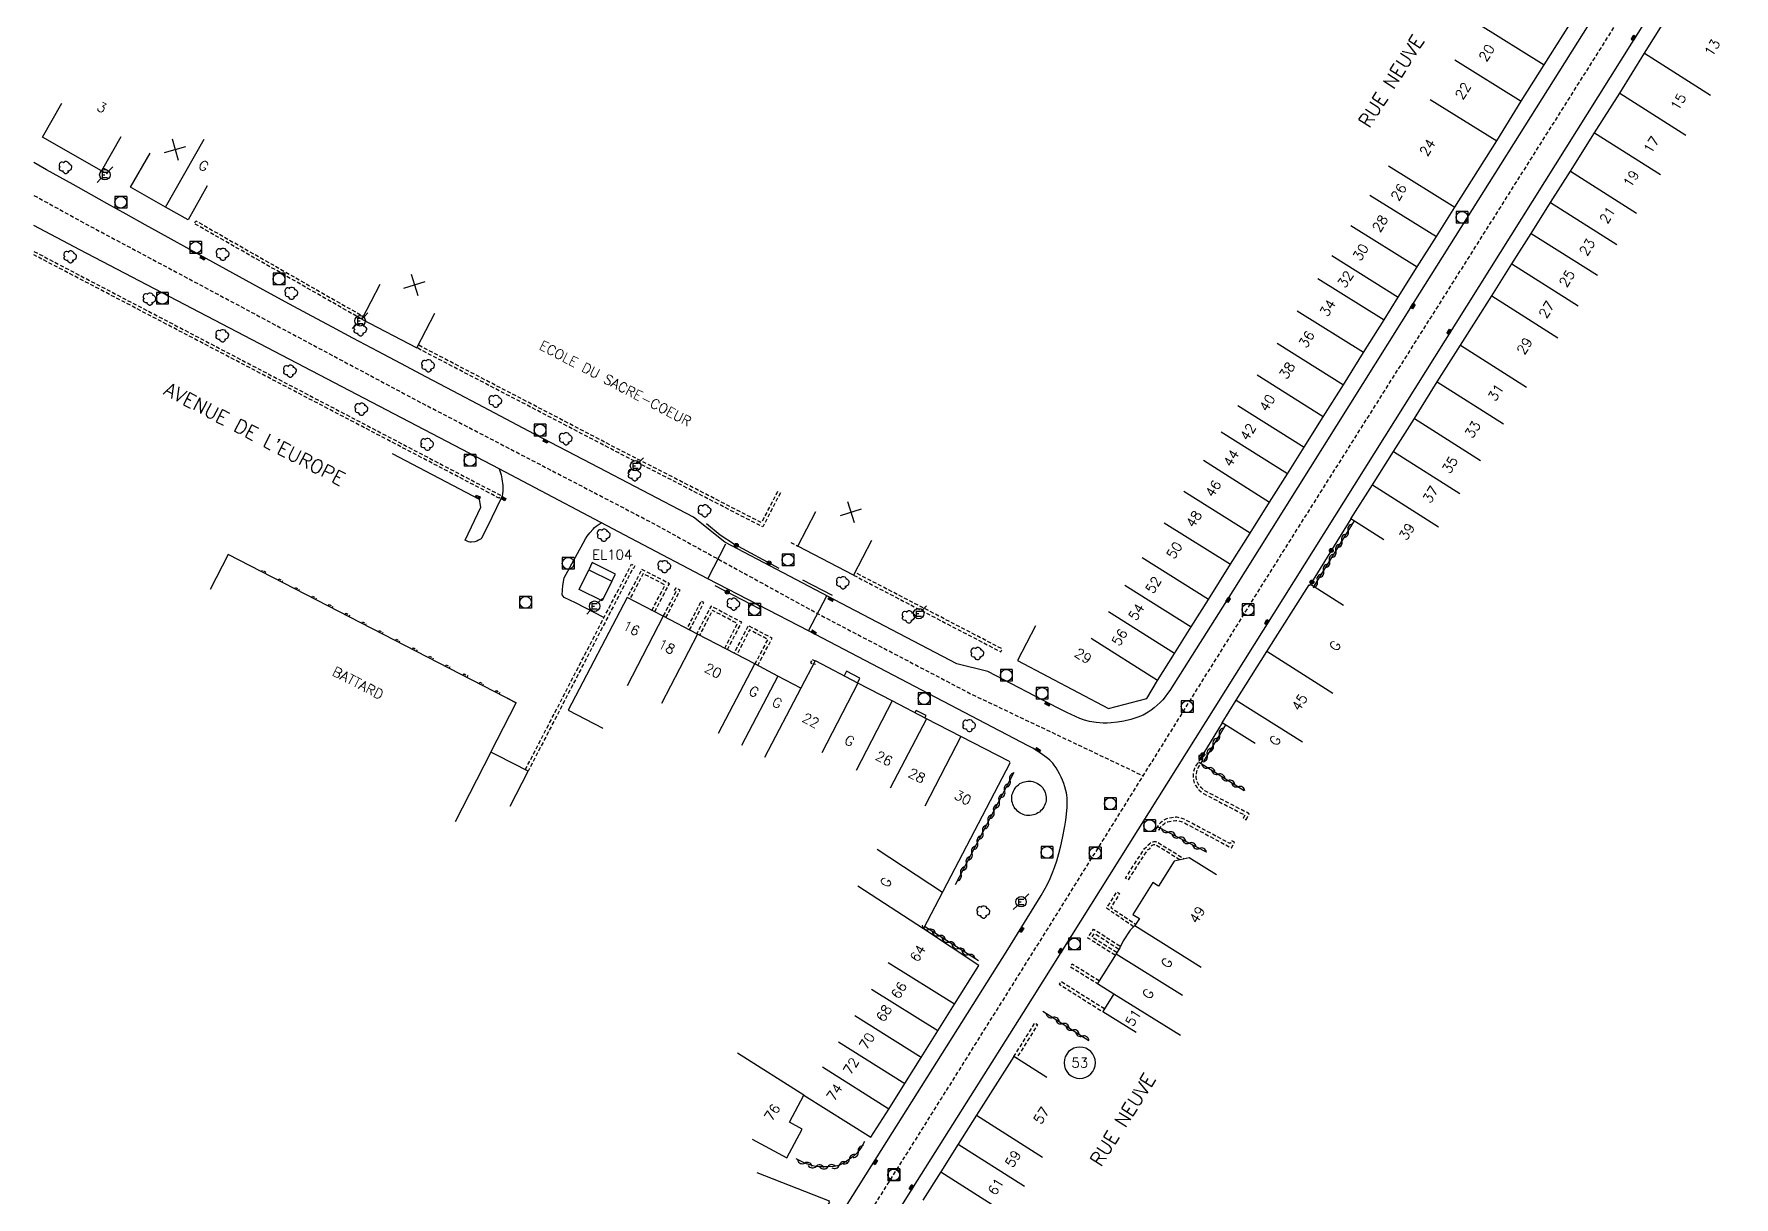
# Model space of a CAD drawing. Header units: millimetres. Extents: x 84999 to 86000, y 139000 to 140000.
# Drawn here: x 85000 to 85217.2, y 139754.1 to 139902.6 of the extents above; entities that cross this region are included whole.
import ezdxf
from ezdxf.enums import TextEntityAlignment as Align

# ---------------------------------------------------------------- set-up
doc = ezdxf.new("R2010")
doc.units = ezdxf.units.MM
doc.linetypes.add('DASHED', pattern=[0.75, 0.5, -0.25])
doc.layers.get('0').update_dxf_attribs({"linetype": 'CONTINUOUS'})
for name, color, linetype in [('W0001', 6, 'DASHED'), ('W0008', 7, 'CONTINUOUS'), ('W0100', 7, 'CONTINUOUS'), ('W0112', 1, 'DASHED'), ('W0300', 7, 'CONTINUOUS'), ('W0310', 3, 'CONTINUOUS'), ('W0322', 7, 'CONTINUOUS'), ('W0330', 7, 'CONTINUOUS'), ('W0400', 7, 'CONTINUOUS'), ('W0420', 7, 'CONTINUOUS'), ('W0471', 7, 'CONTINUOUS'), ('W0984', 7, 'CONTINUOUS'), ('W0989', 7, 'CONTINUOUS'), ('W0991', 7, 'CONTINUOUS'), ('W1102', 7, 'CONTINUOUS')]:
    doc.layers.add(name, color=color, linetype=linetype)
doc.styles.get("Standard").update_dxf_attribs({"font": 'romans.shx', "width": 0.85})

# ---------------------------------------------------------------- blocks, each defined once
blk = doc.blocks.new('T420')
for p, q in [((0.75, 0.75), (-0.75, 0.75)), ((-0.75, 0.75), (-0.75, -0.75)), ((0.75, 0.75), (0.75, -0.75)), ((0.75, -0.75), (-0.75, -0.75))]:
    blk.add_line(p, q)
blk.add_ellipse((0, 0), major_axis=(-0.53, 0.53), ratio=1, start_param=3.926991, end_param=10.210176)
blk = doc.blocks.new('T400')
for p, q in [((-0.15, 0.3), (0.15, 0.3)), ((-0.15, -0.25), (-0.15, 0.3)), ((-0.15, 0.15), (0.15, 0.15)), ((-0.15, 0), (0.15, 0)), ((0.15, 0.3), (0.15, -0.25)), ((-0.15, -0.15), (0.15, -0.15)), ((-0.15, -0.25), (-0.15, -0.3)), ((-0.15, -0.3), (0.15, -0.3)), ((0.15, -0.3), (0.15, -0.25))]:
    blk.add_line(p, q)
blk = doc.blocks.new('T471')
for p, q in [((-0.333334, 0.333334), (-0.333334, -0.333334)), ((-0.333334, 0.333334), (0.333334, 0.333334)), ((-0.333334, 0), (0, 0)), ((0.500001, 0.500001), (1.000002, 1.000002)), ((-0.500001, -0.500001), (-1.000002, -1.000002)), ((-0.333334, -0.333334), (0.333334, -0.333334))]:
    blk.add_line(p, q)
blk.add_ellipse((0, 0), major_axis=(0.471405, 0.471405), ratio=1, start_param=5.4977871438, end_param=11.780972451)
blk = doc.blocks.new('T300')
for p, q in [((-0.8, 0.51), (-0.86, 0.34)), ((-0.86, 0.34), (-0.86, 0.17)), ((-0.86, 0.17), (-0.74, 0.06)), ((-0.69, 0.63), (-0.8, 0.51)), ((-0.8, -0.06), (-0.74, 0.06)), ((-0.74, 0.06), (-0.69, 0.11)), ((-0.57, 0.69), (-0.69, 0.63)), ((-0.46, 0.69), (-0.57, 0.69)), ((-0.29, 0.63), (-0.46, 0.69)), ((-0.29, 0.63), (-0.17, 0.74)), ((-0.23, 0.57), (-0.29, 0.63)), ((-0.17, 0.74), (-0.06, 0.8)), ((-0.06, 0.8), (0.06, 0.8)), ((0.06, 0.8), (0.23, 0.74)), ((0.23, 0.74), (0.34, 0.63)), ((0.34, 0.63), (0.4, 0.51)), ((0.46, 0.46), (0.34, 0.46)), ((0.4, 0.51), (0.4, 0.46)), ((0.57, 0.4), (0.46, 0.46)), ((0.57, 0.4), (0.69, 0.29)), ((0.69, 0.29), (0.74, 0.17)), ((0.74, 0.06), (0.69, -0.17)), ((0.74, 0.17), (0.74, 0.06)), ((-0.8, -0.17), (-0.8, -0.06)), ((-0.8, -0.23), (-0.8, -0.17)), ((-0.74, -0.34), (-0.8, -0.23)), ((-0.69, -0.4), (-0.74, -0.34)), ((-0.51, -0.46), (-0.69, -0.4)), ((-0.4, -0.46), (-0.51, -0.46)), ((-0.4, -0.46), (-0.34, -0.46)), ((-0.34, -0.46), (-0.34, -0.4)), ((-0.34, -0.51), (-0.34, -0.46)), ((-0.29, -0.63), (-0.34, -0.51)), ((-0.17, -0.74), (-0.29, -0.63)), ((-0.06, -0.8), (-0.17, -0.74)), ((0.06, -0.8), (-0.06, -0.8)), ((0.17, -0.74), (0.06, -0.8)), ((0.23, -0.69), (0.17, -0.74)), ((0.29, -0.46), (0.23, -0.46)), ((0.29, -0.63), (0.23, -0.69)), ((0.46, -0.4), (0.29, -0.46)), ((0.34, -0.51), (0.29, -0.63)), ((0.34, -0.51), (0.34, -0.46)), ((0.57, -0.34), (0.46, -0.4)), ((0.63, -0.29), (0.57, -0.34)), ((0.69, -0.17), (0.63, -0.29))]:
    blk.add_line(p, q)
blk = doc.blocks.new('t330o')
at = {"color": 0, "linetype": 'Continuous'}
for p, q in [((0.25, -0.25), (-0.25, 0.25)), ((-0.25, -0.25), (0.25, 0.25)), ((-0.25, 0.25), (-0.25, -0.25)), ((0.25, 0.25), (-0.25, 0.25)), ((0.25, -0.25), (0.25, 0.25)), ((-0.25, -0.25), (0.25, -0.25)), ((-0.25, -0.25), (-0.25, -0.25))]:
    blk.add_line(p, q, dxfattribs=at)
blk = doc.blocks.new('t991o')
at = {"color": 0, "linetype": 'Continuous'}
for p, q in [((-1, 1), (1, -1)), ((-1, -1), (1, 1))]:
    blk.add_line(p, q, dxfattribs=at)
blk = doc.blocks.new('t322o')
at = {"color": 0, "linetype": 'Continuous'}
for radius in [0.25, 0.15]:
    blk.add_circle((0, 0), radius, dxfattribs=at)
blk = doc.blocks.new('t310o')
at = {"color": 0, "linetype": 'Continuous'}
for centre, start, end in [((-0.5, 0.38), 216.8699, 323.1304), ((0.5, -0.37), 36.8699, 143.1303)]:
    blk.add_arc(centre, 0.625, start, end, dxfattribs=at)

msp = doc.modelspace()

# ---------------------------------------------------------------- linework, layer by layer
at = {"layer": 'W0001', "flags": 128}
for points in [[(85212.99, 139921.19), (85159.14, 139835.91), (85128.05, 139786.12), (85115.91, 139766.75), (85088.11, 139722.46), (85058.79, 139675.95)], [(85000, 139882.01), (85006.5, 139878.44), (85048.97, 139855.8), (85078.72, 139840.34), (85100.09, 139828.62), (85119.63, 139818.39), (85141.66, 139807.92)]]:
    msp.add_lwpolyline(points, dxfattribs=at)
at = {"layer": 'W0008', "flags": 128}
for points in [[(85215.54, 139919.58), (85204.07, 139901.46), (85180.26, 139863.51), (85157.01, 139826.51), (85126.35, 139777.66), (85112.83, 139756.23), (85097.36, 139731.57), (85097.25, 139731.35), (85097.18, 139731.13), (85097.12, 139730.75), (85097.11, 139730.38), (85097.13, 139730.15), (85097.19, 139729.93), (85097.33, 139729.57), (85097.5, 139729.22), (85097.63, 139729.03), (85097.78, 139728.86), (85098.02, 139728.66), (85098.28, 139728.49)], [(85200.06, 139906.19), (85176.26, 139868.36), (85153.13, 139831.54), (85145.08, 139818.81), (85144.81, 139818.4), (85144.51, 139818), (85144.19, 139817.62), (85143.85, 139817.26), (85143.49, 139816.92), (85143.11, 139816.59), (85142.72, 139816.29), (85142.31, 139816.01), (85141.68, 139815.66), (85141.02, 139815.37), (85140.13, 139815.08), (85139.22, 139814.87), (85138.42, 139814.74), (85137.61, 139814.65), (85137.09, 139814.62), (85136.57, 139814.63), (85135.69, 139814.71), (85134.82, 139814.85), (85134.19, 139815.02), (85133.58, 139815.24), (85131.93, 139815.98), (85130.81, 139816.53), (85121.86, 139821.21), (85117.9, 139822.2), (85103.16, 139829.91), (85088.23, 139837.72), (85084.25, 139840.94), (85071.21, 139847.74), (85063.94, 139851.53), (85057.4, 139854.99), (85053.53, 139857.02), (85050.05, 139858.84), (85047.57, 139860.16), (85043.95, 139862.08), (85040.73, 139863.8), (85038.12, 139865.2), (85035.51, 139866.6), (85032.1, 139868.44), (85027.94, 139870.69), (85021.13, 139874.43), (85015.89, 139877.32), (85014.19, 139878.26), (85011.76, 139879.62), (85009.32, 139880.97), (85007.34, 139882.08), (85004.99, 139883.39), (85001.59, 139885.29), (85000, 139886.2)], [(85098.39, 139744.45), (85106.99, 139758.12), (85124.38, 139785.73), (85128.66, 139792.6), (85129.06, 139793.28), (85129.43, 139793.98), (85129.81, 139794.8), (85130.16, 139795.63), (85130.41, 139796.33), (85130.64, 139797.03), (85130.92, 139798), (85131.17, 139798.97), (85131.39, 139799.95), (85131.69, 139801.46), (85131.81, 139802.24), (85131.9, 139803.02), (85131.96, 139803.89), (85131.98, 139804.76), (85131.97, 139805.08), (85131.94, 139805.41), (85131.89, 139805.73), (85131.82, 139806.04), (85131.7, 139806.48), (85131.56, 139806.9), (85131.4, 139807.33), (85131.22, 139807.74), (85131.02, 139808.14), (85130.8, 139808.53), (85130.57, 139808.91), (85130.32, 139809.28), (85130.15, 139809.51), (85129.95, 139809.72), (85129.75, 139809.92), (85129.53, 139810.1), (85128.87, 139810.6), (85128.19, 139811.06), (85127.61, 139811.42), (85127.01, 139811.75), (85098.95, 139826.4), (85086.09, 139833.07), (85076.99, 139837.8), (85059.43, 139847.12), (85005.87, 139875.07), (85000, 139878.15)], [(85059.43, 139847.12), (85059.67, 139846.35), (85059.78, 139845.82), (85059.89, 139844.96), (85059.91, 139844.69), (85059.9, 139844.3), (85059.85, 139843.92), (85059.79, 139843.67), (85059.7, 139843.43), (85057.85, 139839.57), (85057.18, 139838.26), (85057.12, 139838.17), (85057.03, 139838.1), (85056.8, 139837.97), (85056.55, 139837.86), (85056.3, 139837.79), (85055.87, 139837.74), (85055.69, 139837.74), (85055.51, 139837.77), (85055.06, 139837.97), (85057.1, 139842.22), (85056.9, 139843.2), (85045.8, 139849.01)], [(85072.81, 139828.11), (85069.17, 139829.99), (85067.74, 139830.66), (85067.45, 139831.01), (85067.54, 139832.2), (85067.73, 139833.18), (85070.14, 139837.61), (85070.44, 139838.18), (85070.66, 139838.5), (85070.99, 139838.92), (85071.41, 139839.41), (85071.6, 139839.61), (85071.82, 139839.78), (85072.19, 139840.02), (85072.58, 139840.23)], [(85086.09, 139833.07), (85088.38, 139837.52)], [(85073.82, 139832.74), (85074.29, 139833.63), (85071.3, 139835.13), (85070.86, 139834.21)], [(85098.95, 139826.4), (85101.26, 139830.9)], [(85105.18, 139819.75), (85105.49, 139820.35), (85103.8, 139821.25), (85103.48, 139820.65)], [(85113.8, 139815.3), (85113.96, 139815.6), (85112.69, 139816.26), (85112.53, 139815.95)]]:
    msp.add_lwpolyline(points, dxfattribs=at)
msp.add_lwpolyline([(85128.02, 139807.02), (85128.21, 139806.92), (85128.39, 139806.8), (85128.56, 139806.67), (85128.71, 139806.52), (85128.85, 139806.35), (85128.97, 139806.17), (85129.08, 139805.98), (85129.16, 139805.79), (85129.22, 139805.58), (85129.27, 139805.37), (85129.29, 139805.16), (85129.29, 139804.94), (85129.28, 139804.73), (85129.24, 139804.51), (85129.18, 139804.31), (85129.09, 139804.11), (85129, 139803.92), (85128.88, 139803.74), (85128.74, 139803.57), (85128.59, 139803.42), (85128.43, 139803.28), (85128.25, 139803.16), (85128.06, 139803.05), (85127.86, 139802.97), (85127.66, 139802.9), (85127.45, 139802.86), (85127.23, 139802.84), (85127.02, 139802.83), (85126.8, 139802.85), (85126.59, 139802.89), (85126.38, 139802.95), (85126.18, 139803.03), (85125.99, 139803.13), (85125.81, 139803.25), (85125.65, 139803.38), (85125.49, 139803.54), (85125.35, 139803.7), (85125.23, 139803.88), (85125.13, 139804.07), (85125.04, 139804.27), (85124.98, 139804.47), (85124.93, 139804.68), (85124.91, 139804.9), (85124.91, 139805.11), (85124.93, 139805.33), (85124.97, 139805.54), (85125.03, 139805.74), (85125.11, 139805.94), (85125.21, 139806.13), (85125.33, 139806.31), (85125.46, 139806.48), (85125.61, 139806.64), (85125.78, 139806.77), (85125.95, 139806.9), (85126.14, 139807), (85126.34, 139807.08), (85126.55, 139807.15), (85126.76, 139807.19), (85126.97, 139807.22), (85127.19, 139807.22), (85127.4, 139807.2), (85127.61, 139807.16), (85127.82, 139807.1)], close=True, dxfattribs=at)
at = {"layer": 'W0100', "flags": 128}
for points in [[(85172.44, 139838.04), (85168.22, 139840.73), (85170.97, 139845.05), (85173.67, 139849.32), (85176.33, 139853.53), (85179.26, 139858.2), (85182.22, 139862.89), (85186.23, 139869.2), (85188.8, 139873.27), (85191.26, 139877.16), (85193.74, 139881.09), (85196.27, 139885.12), (85199.34, 139890.02), (85202.57, 139895.06), (85205.73, 139900.17), (85211.05, 139908.68), (85213.76, 139913.05), (85217.16, 139918.56)], [(85127.95, 139827.06), (85125.62, 139822.64), (85137.28, 139816.5), (85142.14, 139817.78), (85143.53, 139820.07), (85145.71, 139823.53), (85147.82, 139826.91), (85150.03, 139830.41), (85152.86, 139834.91), (85155.34, 139838.87), (85157.84, 139842.85), (85160.11, 139846.44), (85162.25, 139849.86), (85164.69, 139853.76), (85167.26, 139857.84), (85169.83, 139861.94), (85172.46, 139866.12), (85174.26, 139869.02), (85176.71, 139872.88), (85179.14, 139876.75), (85181.5, 139880.49), (85186.85, 139888.97), (85189.99, 139894.03), (85192.93, 139898.67), (85196.14, 139903.78)], [(85011.1, 139889.51), (85008.62, 139885.16), (85001.08, 139889.46), (85003.55, 139893.8)], [(85022.13, 139883.24), (85019.68, 139878.88), (85016.78, 139880.51), (85012.34, 139883.06), (85014.82, 139887.4)], [(85044.16, 139870.65), (85041.86, 139866.21), (85048.91, 139862.55), (85051.22, 139866.99)], [(85107, 139837.95), (85104.69, 139833.52), (85097.56, 139837.23), (85099.87, 139841.66)], [(85060.83, 139804.04), (85063.12, 139808.49), (85059.23, 139810.49), (85058.35, 139810.94), (85061.59, 139817.24), (85024.8, 139836.15), (85022.51, 139831.7)], [(85156.01, 139812.02), (85151.77, 139814.67), (85153.57, 139817.56), (85157.48, 139823.76), (85162.9, 139832.28), (85162.9, 139832.28), (85162.98, 139832.22), (85163.08, 139832.38), (85167.3, 139829.69)], [(85091.76, 139761.5), (85096.17, 139759.14), (85098.11, 139762.77), (85096.49, 139763.67), (85098.35, 139767.14), (85106.91, 139761.74), (85109.18, 139765.35), (85111.24, 139768.61), (85113.33, 139771.95), (85115.45, 139775.32), (85117.58, 139778.73), (85120.7, 139783.7), (85113.61, 139788.35), (85124.71, 139809.55), (85124.63, 139809.72), (85118.38, 139812.9), (85114, 139815.19), (85109.63, 139817.46), (85105.26, 139819.71), (85099.93, 139822.52), (85099.77, 139822.6), (85097.94, 139819.11), (85095.01, 139820.64), (85092.07, 139822.19), (85084.77, 139825.99), (85080.39, 139828.27), (85075.78, 139830.69), (85075.78, 139830.69), (85068.24, 139816.29), (85072.67, 139813.97)], [(85060.44, 139817.83), (85061.59, 139817.24)], [(85151.06, 139795.26), (85147.56, 139797.44), (85147.56, 139797.44), (85145.65, 139797), (85145.65, 139797), (85143.65, 139793.79), (85142.91, 139794.26), (85140.38, 139790.21), (85141.21, 139789.68), (85140.64, 139788.77), (85140.01, 139788.21), (85139.15, 139786.85), (85138.72, 139785.93), (85138.24, 139785.19), (85135.86, 139781.38), (85137.96, 139780.07), (85136.54, 139777.81), (85140.78, 139775.15)], [(85129.38, 139769.36), (85125.16, 139772.04), (85120.4, 139764.55), (85118.06, 139760.86), (85115.83, 139757.33), (85113.55, 139753.71)], [(85092.35, 139757.27), (85101.58, 139753.63), (85101.52, 139753.53), (85101.61, 139753.47), (85099.15, 139749.55), (85099.23, 139749.5), (85096.27, 139744.79), (85092.28, 139738.55), (85088.69, 139732.79), (85084.81, 139726.7), (85081.11, 139720.75), (85080.99, 139720.57), (85080.66, 139720.77), (85078.84, 139717.85), (85079.17, 139717.64), (85078.24, 139716.14), (85077.98, 139716.3), (85077.7, 139715.85), (85077.26, 139715.14), (85077.5, 139714.99), (85077.4, 139714.82), (85073.62, 139708.74), (85067.84, 139699.55), (85063.61, 139702.2)]]:
    msp.add_lwpolyline(points, dxfattribs=at)
msp.add_lwpolyline([(85069.62, 139831.71), (85070.86, 139834.21), (85073.82, 139832.74), (85072.58, 139830.23)], close=True, dxfattribs=at)
at = {"layer": 'W0112', "flags": 128}
for points in [[(85008.62, 139885.16), (85009.32, 139884.77), (85009.51, 139885.12), (85008.82, 139885.51)], [(85041.86, 139866.21), (85020.47, 139878.42), (85020.67, 139878.77), (85042.06, 139866.56)], [(85000, 139874.86), (85059.58, 139843.72), (85059.39, 139843.37), (85000, 139874.41)], [(85095.34, 139844.02), (85093.09, 139839.69), (85074.61, 139849.17), (85048.91, 139862.55)], [(85094.99, 139844.2), (85092.92, 139840.23), (85074.8, 139849.52), (85049.1, 139862.9)], [(85096.68, 139837.7), (85097.56, 139837.23)], [(85029.52, 139833.72), (85029.61, 139833.9), (85029.15, 139834.14), (85029.06, 139833.96)], [(85062.76, 139808.67), (85076.34, 139834.92), (85076.75, 139834.72), (85076.58, 139834.36), (85076.51, 139834.39), (85063.12, 139808.49)], [(85079.29, 139828.85), (85081.16, 139832.43), (85077.65, 139834.26), (85075.78, 139830.68)], [(85078.93, 139829.03), (85080.62, 139832.26), (85077.82, 139833.72), (85076.13, 139830.5)], [(85104.69, 139833.52), (85123.51, 139823.73), (85123.7, 139824.09), (85104.87, 139833.87)], [(85031.19, 139832.87), (85031.28, 139833.05), (85031.74, 139832.81), (85031.65, 139832.63)], [(85033.32, 139831.77), (85033.42, 139831.95), (85033.88, 139831.71), (85033.79, 139831.53)], [(85080.72, 139828.1), (85082.54, 139831.61), (85081.97, 139831.9), (85081.78, 139831.55), (85082, 139831.43), (85080.36, 139828.28)], [(85035.49, 139830.65), (85035.59, 139830.85), (85036.05, 139830.61), (85035.95, 139830.42)], [(85037.59, 139829.57), (85037.7, 139829.77), (85038.16, 139829.53), (85038.06, 139829.33)], [(85083.75, 139826.52), (85085.58, 139830.02), (85085.22, 139830.2), (85083.4, 139826.7)], [(85088.58, 139824.01), (85090.4, 139827.51), (85086.49, 139829.56), (85084.66, 139826.05)], [(85088.23, 139824.19), (85089.86, 139827.34), (85086.66, 139829.02), (85085.02, 139825.86)], [(85039.76, 139828.46), (85039.86, 139828.66), (85040.32, 139828.42), (85040.22, 139828.22)], [(85041.86, 139827.38), (85041.96, 139827.56), (85042.42, 139827.33), (85042.33, 139827.14)], [(85092.45, 139821.98), (85094.3, 139825.47), (85091.25, 139827.07), (85089.42, 139823.57)], [(85044.02, 139826.27), (85044.11, 139826.46), (85044.58, 139826.22), (85044.48, 139826.03)], [(85046.16, 139825.17), (85046.25, 139825.35), (85046.71, 139825.11), (85046.62, 139824.93)], [(85092.1, 139822.17), (85093.76, 139825.3), (85091.42, 139826.53), (85089.78, 139823.38)], [(85048.36, 139824.04), (85048.47, 139824.24), (85048.93, 139824), (85048.83, 139823.8)], [(85050.43, 139822.98), (85050.52, 139823.17), (85050.99, 139822.93), (85050.89, 139822.74)], [(85099.93, 139822.52), (85099.6, 139822.62), (85099.39, 139822.74), (85099.19, 139822.39), (85099.44, 139822.25), (85099.81, 139822.14)], [(85052.56, 139821.88), (85052.65, 139822.07), (85053.12, 139821.83), (85053.02, 139821.64)], [(85054.83, 139820.71), (85054.94, 139820.93), (85055.41, 139820.69), (85055.29, 139820.47)], [(85056.85, 139819.68), (85056.94, 139819.86), (85057.4, 139819.62), (85057.31, 139819.44)], [(85058.96, 139818.59), (85059.07, 139818.79), (85059.53, 139818.56), (85059.43, 139818.35)], [(85146.38, 139797.17), (85143.3, 139799.09), (85143.3, 139799.09), (85143.11, 139799.1), (85142.99, 139799.07), (85142.84, 139798.99), (85142.72, 139798.91), (85142.66, 139798.86), (85142.47, 139798.54), (85142.27, 139798.44), (85142.17, 139798.37), (85139.77, 139794.63), (85139.43, 139794.84), (85141.87, 139798.64), (85142.06, 139798.79), (85142.19, 139798.85), (85142.33, 139799.09), (85142.48, 139799.23), (85142.64, 139799.34), (85142.82, 139799.44), (85142.95, 139799.48), (85143.08, 139799.5), (85143.26, 139799.5), (85143.44, 139799.47), (85143.44, 139799.47), (85146.93, 139797.3)], [(85140.47, 139788.62), (85137.02, 139790.98), (85138.33, 139793.09), (85138.67, 139792.88), (85137.56, 139791.09), (85140.7, 139788.95)], [(85138.12, 139784.99), (85134.61, 139787.19), (85135.35, 139788.34), (85138.83, 139786.1)], [(85138.33, 139785.33), (85135.16, 139787.31), (85135.47, 139787.78), (85138.61, 139785.76)], [(85136.06, 139781.71), (85132.6, 139783.87), (85132.39, 139783.53), (85135.85, 139781.37)], [(85136.75, 139778.13), (85131.18, 139781.62), (85130.97, 139781.28), (85136.53, 139777.79)], [(85125.16, 139772.04), (85127.87, 139776.36), (85128.21, 139776.15), (85125.5, 139771.83)]]:
    msp.add_lwpolyline(points, dxfattribs=at)
for points in [[(85154.83, 139802.3), (85155.22, 139803.06), (85149.58, 139805.99), (85149.37, 139806.14), (85149.11, 139806.39), (85148.87, 139806.66), (85148.71, 139806.89), (85148.59, 139807.14), (85148.51, 139807.43), (85148.47, 139807.72), (85148.48, 139808.1), (85148.53, 139808.47), (85148.6, 139808.7), (85148.71, 139808.92), (85149.33, 139809.87), (85148.99, 139810.09), (85148.38, 139809.13), (85148.23, 139808.85), (85148.14, 139808.56), (85148.08, 139808.13), (85148.07, 139807.71), (85148.11, 139807.34), (85148.22, 139807), (85148.37, 139806.68), (85148.57, 139806.4), (85148.82, 139806.11), (85149.09, 139805.84), (85149.24, 139805.73), (85149.39, 139805.63), (85154.68, 139802.89), (85154.47, 139802.48)], [(85143.72, 139800.99), (85143.85, 139801.21), (85144, 139801.42), (85144.17, 139801.61), (85144.36, 139801.78), (85144.5, 139801.88), (85144.66, 139801.97), (85144.82, 139802.03), (85144.99, 139802.08), (85145.42, 139802.15), (85145.86, 139802.2), (85146.05, 139802.19), (85146.67, 139802.02), (85146.86, 139801.94), (85152.96, 139798.7), (85153.35, 139799.41), (85153, 139799.61), (85152.8, 139799.24), (85147.05, 139802.29), (85146.79, 139802.4), (85146.15, 139802.58), (85145.99, 139802.6), (85145.82, 139802.6), (85145.36, 139802.55), (85144.91, 139802.47), (85144.69, 139802.41), (85144.48, 139802.33), (85144.29, 139802.22), (85144.1, 139802.08), (85143.89, 139801.89), (85143.69, 139801.67), (85143.52, 139801.43), (85143.37, 139801.18)]]:
    msp.add_lwpolyline(points, close=True, dxfattribs=at)
at = {"layer": 'W0310', "flags": 128}
for points in [[(85168.65, 139840.46), (85163.51, 139832.12)], [(85152.19, 139814.41), (85149.42, 139809.83)], [(85148.74, 139809.69), (85154.61, 139806.02)], [(85117.73, 139794.04), (85125.22, 139808.35)], [(85143.58, 139801.4), (85149.74, 139798.18)], [(85120.64, 139784.26), (85113.76, 139788.64)], [(85128.85, 139777.85), (85134.76, 139774.1)], [(85106.1, 139761.19), (85105.76, 139760.57), (85105.36, 139760), (85105.02, 139759.62), (85104.64, 139759.29), (85103.99, 139758.83), (85103.31, 139758.4), (85102.99, 139758.24), (85102.64, 139758.12), (85102.38, 139758.05), (85102.12, 139758.02), (85101.39, 139757.98), (85100.66, 139757.97), (85100.27, 139757.99), (85099.89, 139758.03), (85099.51, 139758.11), (85099.14, 139758.21), (85098.68, 139758.37), (85098.23, 139758.56), (85097.8, 139758.77), (85097.38, 139759.01)]]:
    msp.add_lwpolyline(points, dxfattribs=at)
at = {"layer": 'W0322', "flags": 128}
for points in [[(85085.89, 139840.12), (85087.65, 139838.68), (85089.47, 139837.46), (85095.16, 139834.42)], [(85168.22, 139840.73), (85163.08, 139832.38)], [(85092.77, 139829.16), (85087.01, 139832.17)], [(85098.19, 139832.91), (85101.95, 139830.95)], [(85151.77, 139814.67), (85148.99, 139810.09)]]:
    msp.add_lwpolyline(points, dxfattribs=at)
at = {"layer": 'W1102', "flags": 128}
for points in [[(85184.45, 139903.97), (85192.93, 139898.67)], [(85181.51, 139899.33), (85189.99, 139894.03)], [(85205.73, 139900.17), (85214.18, 139894.82)], [(85178.37, 139894.27), (85186.85, 139888.97)], [(85202.57, 139895.06), (85211.02, 139889.72)], [(85199.34, 139890.02), (85207.79, 139884.67)], [(85016.78, 139880.51), (85021.72, 139889.21)], [(85173.02, 139885.79), (85181.5, 139880.49)], [(85196.27, 139885.12), (85204.72, 139879.76)], [(85170.66, 139882.05), (85179.14, 139876.75)], [(85193.74, 139881.09), (85202.19, 139875.74)], [(85168.23, 139878.18), (85176.71, 139872.88)], [(85191.26, 139877.16), (85199.71, 139871.81)], [(85165.78, 139874.32), (85174.26, 139869.02)], [(85188.8, 139873.27), (85197.25, 139867.92)], [(85163.98, 139871.42), (85172.46, 139866.12)], [(85186.23, 139869.2), (85194.68, 139863.84)], [(85169.83, 139861.94), (85161.36, 139867.25)], [(85158.8, 139863.16), (85167.26, 139857.84)], [(85182.22, 139862.89), (85190.66, 139857.54)], [(85164.69, 139853.76), (85156.23, 139859.08)], [(85179.26, 139858.2), (85187.71, 139852.85)], [(85153.77, 139855.17), (85162.25, 139849.86)], [(85176.33, 139853.53), (85184.77, 139848.17)], [(85160.11, 139846.44), (85151.65, 139851.76)], [(85173.67, 139849.32), (85182.12, 139843.97)], [(85149.38, 139848.19), (85157.84, 139842.85)], [(85155.34, 139838.87), (85146.87, 139844.19)], [(85170.97, 139845.05), (85179.42, 139839.7)], [(85144.39, 139840.22), (85152.86, 139834.91)], [(85150.03, 139830.41), (85141.57, 139835.74)], [(85139.36, 139832.23), (85147.82, 139826.91)], [(85080.39, 139828.27), (85075.77, 139819.4)], [(85145.71, 139823.53), (85137.24, 139828.85)], [(85084.77, 139825.99), (85080.16, 139817.12)], [(85143.53, 139820.07), (85135.05, 139825.43)], [(85165.93, 139818.41), (85157.48, 139823.76)], [(85087.42, 139813.33), (85092.07, 139822.19)], [(85095.01, 139820.64), (85090.37, 139811.78)], [(85097.94, 139819.11), (85093.33, 139810.24)], [(85105.26, 139819.71), (85100.66, 139810.84)], [(85109.63, 139817.46), (85105.03, 139808.58)], [(85153.57, 139817.56), (85162.04, 139812.24)], [(85114, 139815.19), (85109.38, 139806.32)], [(85118.38, 139812.9), (85113.79, 139804.04)], [(85058.35, 139810.94), (85053.78, 139802.04)], [(85116.05, 139793.01), (85107.69, 139798.5)], [(85113.61, 139788.35), (85105.24, 139793.83)], [(85140.64, 139788.77), (85149.11, 139783.46)], [(85117.58, 139778.73), (85109.1, 139784.04)], [(85138.24, 139785.19), (85146.72, 139779.88)], [(85115.45, 139775.32), (85106.97, 139780.62)], [(85137.96, 139780.07), (85146.44, 139774.77)], [(85113.33, 139771.95), (85104.86, 139777.27)], [(85102.77, 139773.93), (85111.24, 139768.61)], [(85098.35, 139767.14), (85089.88, 139772.47)], [(85109.18, 139765.35), (85100.71, 139770.68)], [(85120.4, 139764.55), (85128.84, 139759.19)], [(85118.06, 139760.86), (85126.51, 139755.52)], [(85115.83, 139757.33), (85124.28, 139751.99)]]:
    msp.add_lwpolyline(points, dxfattribs=at)
msp.add_lwpolyline([(85135.59, 139771.27), (85135.55, 139771.66), (85135.43, 139772.03), (85135.25, 139772.38), (85135, 139772.68), (85134.7, 139772.93), (85134.35, 139773.12), (85133.98, 139773.23), (85133.59, 139773.27), (85133.2, 139773.23), (85132.82, 139773.12), (85132.48, 139772.93), (85132.17, 139772.68), (85131.92, 139772.38), (85131.74, 139772.03), (85131.63, 139771.66), (85131.59, 139771.27), (85131.63, 139770.88), (85131.74, 139770.5), (85131.92, 139770.16), (85132.17, 139769.86), (85132.48, 139769.61), (85132.82, 139769.42), (85133.2, 139769.31), (85133.59, 139769.27), (85133.98, 139769.31), (85134.35, 139769.42), (85134.7, 139769.61), (85135, 139769.86), (85135.25, 139770.16), (85135.43, 139770.5), (85135.55, 139770.88)], close=True, dxfattribs=at)

# ---------------------------------------------------------------- block references
at = {"layer": 'W0300'}
for p in [(85004.06, 139885.58), (85004.66, 139874.17), (85024.14, 139874.49), (85032.91, 139869.51), (85014.8, 139868.77), (85024.09, 139864.09), (85041.72, 139864.85), (85032.73, 139859.57), (85050.38, 139860.26), (85041.85, 139854.71), (85058.98, 139855.72), (85050.27, 139850.22), (85067.96, 139850.94), (85076.75, 139846.33), (85085.7, 139841.74), (85072.81, 139838.62), (85080.56, 139834.61), (85103.36, 139832.55), (85089.39, 139829.82), (85111.76, 139828.19), (85120.54, 139823.51), (85119.5, 139814.3), (85121.31, 139790.5)]:
    msp.add_blockref('T300', p, dxfattribs=at)
at = {"layer": 'W0310'}
for p, rotation in [((85167.86, 139839.19), 238.3874549580148), ((85167.07, 139837.91), 238.3874549580148), ((85165.5, 139835.35), 238.3874549580148), ((85166.29, 139836.63), 238.3874549580148), ((85163.93, 139832.8), 238.3874549580148), ((85164.72, 139834.08), 238.3874549580148), ((85151.42, 139813.13), 238.7978386804022), ((85150.64, 139811.85), 238.7978386804022), ((85150.01, 139808.9), 327.9571738686194), ((85149.86, 139810.56), 238.7978386804022), ((85124.68, 139807.33), 62.36578654504869), ((85151.28, 139808.1), 327.9571738686194), ((85152.55, 139807.31), 327.9571738686194), ((85153.82, 139806.51), 327.9571738686194), ((85123.29, 139804.67), 62.36578654504869), ((85123.99, 139806), 62.36578654504869), ((85121.9, 139802.02), 62.36578654504869), ((85122.6, 139803.34), 62.36578654504869), ((85121.21, 139800.69), 62.36578654504869), ((85144.91, 139800.7), 332.4011682995777), ((85119.81, 139798.03), 62.36578654504869), ((85120.51, 139799.36), 62.36578654504869), ((85146.24, 139800.01), 332.4011682995777), ((85147.57, 139799.31), 332.4011682995777), ((85148.89, 139798.62), 332.4011682995777), ((85119.12, 139796.7), 62.36578654504869), ((85118.42, 139795.37), 62.36578654504869), ((85114.31, 139788.29), 147.5210722341761), ((85115.58, 139787.49), 147.5210722341761), ((85116.84, 139786.68), 147.5210722341761), ((85118.11, 139785.87), 147.5210722341761), ((85119.37, 139785.07), 147.5210722341761), ((85130.12, 139777.05), 327.5785704295018), ((85131.38, 139776.25), 327.5785704295018), ((85132.65, 139775.44), 327.5785704295018), ((85133.91, 139774.64), 327.5785704295018), ((85104.16, 139758.95), 215.2820835572873), ((85105.29, 139759.93), 228.4787801306659), ((85098.47, 139758.46), 157.2241338289092), ((85099.9, 139758.03), 173.2548596192194), ((85101.4, 139757.98), 183.046429001925), ((85102.87, 139758.2), 199.7554672618623)]:
    msp.add_blockref('t310o', p, dxfattribs=dict(at, rotation=rotation))
at = {"layer": 'W0322'}
for p, rotation in [((85089.72, 139837.32), 331.939821412962), ((85165.73, 139836.68), 238.3874549580148), ((85093.91, 139835.09), 331.939821412962), ((85088.56, 139831.36), 152.3953239654843), ((85163.24, 139832.64), 238.3874549580148), ((85149.31, 139810.61), 238.7978386804022)]:
    msp.add_blockref('t322o', p, dxfattribs=dict(at, rotation=rotation))
at = {"layer": 'W0330'}
msp.add_blockref('t330o', (85149.06, 139810.23), dxfattribs=at)
at = {"layer": 'W0400'}
for p, rotation in [((85204.32, 139902.14), 328.3415602972082), ((85021.54, 139874.04), 240.4540349279717), ((85176.13, 139867.86), 148.0011325975113), ((85180.77, 139864.61), 327.9112217183404), ((85065.34, 139850.63), 242.7395243705259), ((85056.7, 139843.49), 64.36724300502836), ((85059.95, 139843.3), 243.2699915274576), ((85101.8, 139830.45), 62.06107664079261), ((85152.55, 139830.35), 147.7042854100827), ((85157.47, 139827.54), 328.6485731116359), ((85099.6, 139826.23), 241.365392446374), ((85129.47, 139817.07), 62.26997333558447), ((85128.24, 139811.2), 237.0158717028702), ((85126.14, 139788.26), 328.1092953903047), ((85131.12, 139785.55), 327.5645037867158), ((85107.48, 139758.61), 327.7932508624987), ((85112.08, 139755.33), 147.9004546393836)]:
    msp.add_blockref('T400', p, dxfattribs=dict(at, rotation=rotation))
at = {"layer": 'W0420'}
for p in [(85011.09, 139881.14), (85182.42, 139879.21), (85020.65, 139875.36), (85031.3, 139871.33), (85016.39, 139868.88), (85064.65, 139852.04), (85055.69, 139848.17), (85068.24, 139835.03), (85096.31, 139835.47), (85062.79, 139830.05), (85092.04, 139829.14), (85155.08, 139829.13), (85124.2, 139820.73), (85113.71, 139817.76), (85128.77, 139818.42), (85147.31, 139816.74), (85137.48, 139804.35), (85142.51, 139801.54), (85129.41, 139798.12), (85135.56, 139798.03), (85132.89, 139786.42), (85109.81, 139756.93), (85109.85, 139756.96)]:
    msp.add_blockref('T420', p, dxfattribs=at)
at = {"layer": 'W0471'}
for p in [(85009.05, 139884.65), (85041.66, 139866), (85076.84, 139847.5), (85071.61, 139829.56), (85113.02, 139828.61), (85126.09, 139791.82)]:
    msp.add_blockref('T471', p, dxfattribs=at)
at = {"layer": 'W0991'}
for p, rotation in [((85018.03, 139887.87), 330.2841386770219), ((85048.61, 139870.59), 332.5608320483406), ((85104.36, 139841.58), 332.4918031339697)]:
    msp.add_blockref('t991o', p, dxfattribs=dict(at, rotation=rotation))

# ---------------------------------------------------------------- texts
at = {"layer": 'W0984'}
for s, rotation, p in [('ECOLE DU SACRE-COEUR', 332.4975, (85074.27, 139858.01)), ('BATTARD', 332.7932, (85041.39, 139819.75))]:
    msp.add_text(s, height=1.25, rotation=rotation, dxfattribs=at).set_placement(p, align=Align.MIDDLE)
msp.add_text('EL104', height=1.25, dxfattribs=at).set_placement((85073.86, 139836.15), align=Align.MIDDLE)
at = {"layer": 'W0989'}
for s, rotation, p in [('RUE NEUVE', 57.7668, (85173.39, 139896.62)), ("AVENUE DE L'EUROPE", 332.5321, (85028.18, 139851.55)), ('RUE NEUVE', 57.7668, (85139.09, 139764.02))]:
    msp.add_text(s, height=1.75, rotation=rotation, dxfattribs=at).set_placement(p, align=Align.MIDDLE)
at = {"layer": 'W0991'}
for s, rotation, p in [('20', 57.9207, (85185.56, 139900.23)), ('13', 57.9207, (85214.38, 139900.88)), ('22', 57.9207, (85182.53, 139895.37)), ('15', 57.9207, (85210.06, 139893.97)), ('3', 330.6845, (85008.67, 139893.26)), ('24', 57.9207, (85178, 139888.14)), ('17', 57.9207, (85206.61, 139888.47)), ('G', 330.6845, (85021.67, 139885.79)), ('26', 57.9207, (85174.33, 139882.43)), ('19', 57.9207, (85204.02, 139884.15)), ('28', 57.9207, (85171.95, 139878.43)), ('21', 57.9207, (85200.99, 139879.51)), ('30', 57.9207, (85169.47, 139874.76)), ('23', 57.9207, (85198.4, 139875.41)), ('25', 57.9207, (85195.81, 139871.42)), ('32', 57.9207, (85167.53, 139871.31)), ('34', 57.9207, (85165.26, 139867.64)), ('27', 57.9207, (85193.22, 139867.43)), ('36', 57.9207, (85162.56, 139863.65)), ('29', 57.9207, (85190.41, 139862.79)), ('38', 57.9207, (85160.08, 139859.66)), ('31', 57.9207, (85186.74, 139856.85)), ('40', 57.9223, (85157.54, 139855.53)), ('33', 57.9223, (85183.79, 139852.13)), ('42', 57.9223, (85155.08, 139851.81)), ('44', 57.9223, (85152.92, 139848.46)), ('35', 57.9223, (85180.88, 139847.6)), ('46', 57.9223, (85150.65, 139844.58)), ('37', 57.9223, (85178.4, 139843.82)), ('48', 57.9223, (85148.17, 139840.69)), ('39', 57.9223, (85175.37, 139839.08)), ('50', 57.9223, (85145.68, 139836.7)), ('52', 57.9223, (85142.99, 139832.28)), ('54', 57.9223, (85140.83, 139828.83)), ('16', 332.7048, (85076.31, 139826.74)), ('18', 332.7048, (85080.81, 139824.39)), ('56', 57.9223, (85138.67, 139825.59)), ('G', 57.9223, (85166.2, 139824.51)), ('29', 328.2598, (85134.03, 139823.21)), ('20', 332.7048, (85086.75, 139821.32)), ('G', 332.7048, (85091.97, 139818.66)), ('45', 57.9223, (85161.66, 139817.28)), ('G', 332.7048, (85094.94, 139817.22)), ('22', 332.7048, (85099.24, 139814.97)), ('G', 332.7048, (85104.19, 139812.39)), ('G', 57.9223, (85158.53, 139812.42)), ('26', 332.5966, (85108.59, 139810.11)), ('28', 332.5966, (85112.78, 139807.92)), ('30', 332.5966, (85118.65, 139805.12)), ('G', 62.3593, (85108.82, 139794.3)), ('49', 58.071, (85148.6, 139790.16)), ('64', 57.8215, (85112.91, 139785.24)), ('G', 58.071, (85144.7, 139784.02)), ('66', 57.8215, (85110.49, 139780.52)), ('G', 58.071, (85142.31, 139780.07)), ('68', 57.8215, (85108.58, 139777.59)), ('51', 58.071, (85140.41, 139777.02)), ('70', 57.8215, (85106.41, 139774.03)), ('72', 57.8215, (85104.37, 139770.84)), ('74', 57.8215, (85102.27, 139767.5)), ('76', 57.8215, (85094.3, 139764.92)), ('57', 57.5786, (85128.69, 139764.54)), ('59', 57.5786, (85125.07, 139759)), ('61', 57.5786, (85122.86, 139755.45))]:
    msp.add_text(s, height=1.25, rotation=rotation, dxfattribs=at).set_placement(p, align=Align.MIDDLE)
msp.add_text('53', height=1.25, dxfattribs=at).set_placement((85133.59, 139771.27), align=Align.MIDDLE)

doc.saveas('drawing.dxf')
